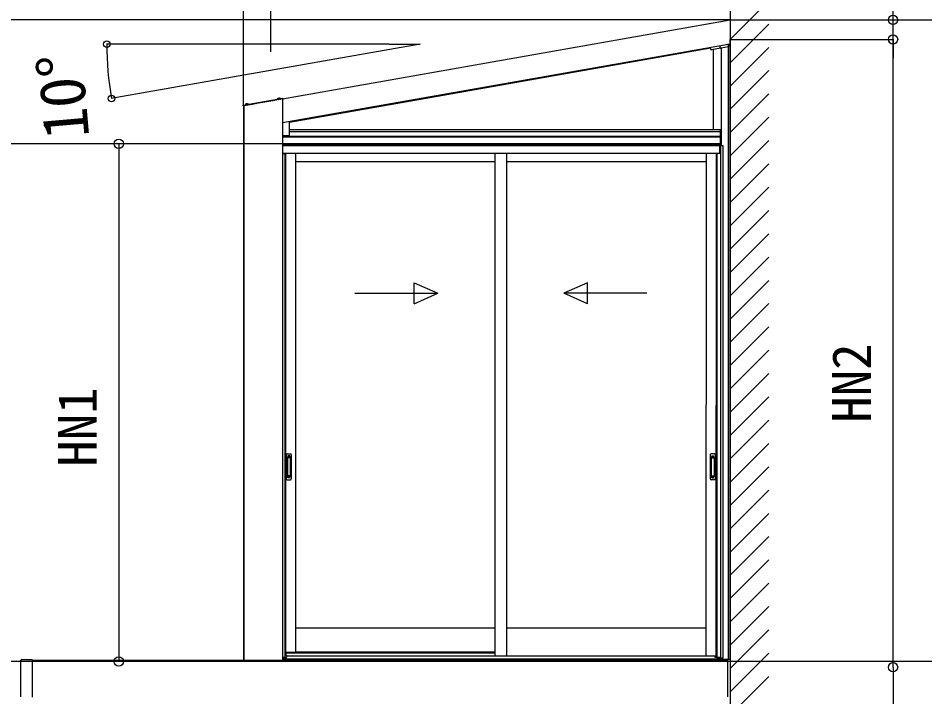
# Model space of a CAD drawing. Units: millimetres, scale not verified. Extents: x -10500 to 10500, y -15600 to 15524.
# Drawn here: x -257 to 3236, y 10031 to 12646 of the extents above; entities that cross this region are included whole.
import ezdxf
from ezdxf.enums import TextEntityAlignment as Align

# ---------------------------------------------------------------- set-up
doc = ezdxf.new("R2010")
doc.units = ezdxf.units.MM
doc.header["$LTSCALE"] = 80
doc.layers.add('0-4_YKK_A1', color=4, linetype='Continuous')
doc.layers.add('0-5_YKK_D', color=6, linetype='Continuous')
doc.styles.add('ＭＳ ゴシック', font='')
doc.styles.get('ＭＳ ゴシック').set_extended_font_data('MS Gothic')

msp = doc.modelspace()

# ---------------------------------------------------------------- linework, layer by layer
at = {"layer": '0-4_YKK_A1'}
for p, q in [((2486.5, 13282.79), (2486.5, 9467.22)), ((2486.5, 12564.49), (2635.5, 12713.49)), ((2486.5, 12474.69), (2635.5, 12623.69)), ((762, 12244.02), (2486, 12548.01)), ((2447.93, 12533.05), (2447.93, 12541.3)), ((2480.5, 12537.51), (2480.5, 12547.04)), ((2480.5, 12539.58), (2480.5, 12547.04)), ((2485.5, 12538.43), (2485.5, 12547.89)), ((2486.5, 10175.33), (2486.5, 12564.37)), ((1292.94, 12334.59), (2411.35, 12531.79)), ((2412.04, 12525.9), (2412.04, 12525.9)), ((2449.46, 12530.47), (2414.35, 12524.28)), ((2422, 12217.33), (2422, 12525.63)), ((2449.46, 12530.47), (2449.81, 12530.89)), ((2451.01, 12532.35), (2449.84, 12530.95)), ((2451.36, 12532.38), (2480.5, 12537.52)), ((2452, 12532.49), (2452, 12154.33)), ((2452, 12532.49), (2452, 12217.33)), ((2480.5, 12539.58), (2480.5, 12537.56)), ((2480.5, 12537.55), (2480.5, 12537.56)), ((2480.5, 10175.33), (2480.5, 12537.51)), ((2486.5, 12384.88), (2635.5, 12533.88)), ((2486.5, 12295.08), (2635.5, 12444.08)), ((762.84, 12335.66), (610.19, 12308.74)), ((762, 12335.34), (612.9, 12309.05)), ((730.28, 12329.92), (730.69, 12330.5)), ((731.39, 12330.11), (731.79, 12330.69)), ((732.49, 12330.31), (732.9, 12330.89)), ((733.6, 12330.5), (734, 12331.08)), ((734.7, 12330.7), (735.11, 12331.28)), ((735.81, 12330.89), (736.22, 12331.47)), ((736.91, 12331.09), (737.32, 12331.67)), ((738.02, 12331.28), (738.43, 12331.86)), ((739.13, 12331.48), (739.53, 12332.06)), ((740.23, 12331.67), (740.64, 12332.25)), ((741.34, 12331.87), (741.74, 12332.45)), ((753.44, 12336.54), (741.82, 12334.49)), ((742.44, 12332.06), (742.85, 12332.64)), ((743.55, 12332.26), (743.95, 12332.84)), ((744.65, 12332.45), (745.06, 12333.03)), ((745.76, 12332.65), (746.16, 12333.23)), ((746.86, 12332.84), (747.27, 12333.42)), ((747.97, 12333.04), (748.38, 12333.62)), ((749.08, 12333.23), (749.48, 12333.81)), ((750.18, 12333.43), (750.59, 12334.01)), ((751.29, 12333.62), (751.69, 12334.2)), ((752.39, 12333.82), (752.8, 12334.4)), ((753.35, 12337.04), (753.44, 12336.54)), ((753.5, 12334.01), (753.9, 12334.59)), ((754.6, 12334.21), (755.01, 12334.79)), ((755.71, 12334.4), (756.11, 12334.98)), ((756.81, 12334.6), (757.22, 12335.18)), ((757.92, 12334.79), (758.32, 12335.37)), ((759.02, 12334.99), (759.43, 12335.57)), ((760.13, 12335.18), (760.54, 12335.76)), ((761.24, 12335.38), (761.64, 12335.96)), ((762, 12335.34), (762, 10172.33)), ((762.34, 12335.57), (762.75, 12336.15)), ((788.74, 12245.68), (1292.94, 12334.59)), ((2486.5, 12205.28), (2635.5, 12354.28)), ((610.12, 12309.15), (610.19, 12309.25)), ((610.89, 12308.87), (611.3, 12309.45)), ((611, 12308.84), (611, 10172.33)), ((612.9, 12308.84), (611, 12308.84)), ((612, 12309.06), (612.4, 12309.64)), ((612.5, 12308.84), (612.5, 10172.33)), ((612.9, 12309.05), (612.9, 10172.33)), ((613.1, 12309.26), (613.51, 12309.84)), ((614.21, 12309.45), (614.61, 12310.03)), ((615.31, 12309.65), (615.72, 12310.23)), ((616.42, 12309.84), (616.82, 12310.42)), ((617.52, 12310.04), (617.93, 12310.62)), ((618.63, 12310.23), (619.03, 12310.81)), ((630.34, 12314.84), (618.72, 12312.79)), ((619.73, 12310.43), (620.14, 12311.01)), ((620.84, 12310.62), (621.25, 12311.2)), ((621.95, 12310.82), (622.35, 12311.4)), ((623.05, 12311.01), (623.46, 12311.59)), ((624.16, 12311.21), (624.56, 12311.79)), ((625.26, 12311.4), (625.67, 12311.98)), ((626.37, 12311.6), (626.77, 12312.18)), ((627.47, 12311.79), (627.88, 12312.37)), ((628.58, 12311.99), (628.98, 12312.57)), ((629.68, 12312.18), (630.09, 12312.76)), ((630.25, 12315.34), (630.34, 12314.84)), ((630.79, 12312.38), (631.19, 12312.96)), ((631.89, 12312.57), (632.3, 12313.15)), ((633, 12312.77), (633.41, 12313.35)), ((634.11, 12312.96), (634.51, 12313.54)), ((635.21, 12313.16), (635.62, 12313.74)), ((636.32, 12313.35), (636.72, 12313.93)), ((637.42, 12313.55), (637.83, 12314.13)), ((638.53, 12313.74), (638.93, 12314.32)), ((639.63, 12313.94), (640.04, 12314.51)), ((640.74, 12314.13), (641.14, 12314.71)), ((641.84, 12314.33), (642.25, 12314.9)), ((642.95, 12314.52), (643.35, 12315.1)), ((644.05, 12314.72), (644.46, 12315.29)), ((645.16, 12314.91), (645.57, 12315.49)), ((646.27, 12315.11), (646.67, 12315.68)), ((647.37, 12315.3), (647.78, 12315.88)), ((648.48, 12315.5), (648.88, 12316.07)), ((649.58, 12315.69), (649.99, 12316.27)), ((650.69, 12315.88), (651.09, 12316.46)), ((651.79, 12316.08), (652.2, 12316.66)), ((652.9, 12316.27), (653.3, 12316.85)), ((654, 12316.47), (654.41, 12317.05)), ((655.11, 12316.66), (655.52, 12317.24)), ((656.22, 12316.86), (656.62, 12317.44)), ((657.32, 12317.05), (657.73, 12317.63)), ((658.43, 12317.25), (658.83, 12317.83)), ((659.53, 12317.44), (659.94, 12318.02)), ((660.64, 12317.64), (661.04, 12318.22)), ((661.74, 12317.83), (662.15, 12318.41)), ((662.85, 12318.03), (663.25, 12318.61)), ((663.95, 12318.22), (664.36, 12318.8)), ((665.06, 12318.42), (665.46, 12319)), ((666.16, 12318.61), (666.57, 12319.19)), ((667.27, 12318.81), (667.68, 12319.39)), ((668.38, 12319), (668.78, 12319.58)), ((669.48, 12319.2), (669.89, 12319.78)), ((670.59, 12319.39), (670.99, 12319.97)), ((671.69, 12319.59), (672.1, 12320.17)), ((672.8, 12319.78), (673.2, 12320.36)), ((673.9, 12319.98), (674.31, 12320.56)), ((675.01, 12320.17), (675.41, 12320.75)), ((676.11, 12320.37), (676.52, 12320.95)), ((677.22, 12320.56), (677.62, 12321.14)), ((678.32, 12320.76), (678.73, 12321.34)), ((679.43, 12320.95), (679.84, 12321.53)), ((680.54, 12321.15), (680.94, 12321.73)), ((681.64, 12321.34), (682.05, 12321.92)), ((682.75, 12321.54), (683.15, 12322.12)), ((683.85, 12321.73), (684.26, 12322.31)), ((684.96, 12321.93), (685.36, 12322.51)), ((686.06, 12322.12), (686.47, 12322.7)), ((687.17, 12322.32), (687.57, 12322.9)), ((688.27, 12322.51), (688.68, 12323.09)), ((689.38, 12322.71), (689.78, 12323.29)), ((690.48, 12322.9), (690.89, 12323.48)), ((691.59, 12323.1), (692, 12323.68)), ((692.7, 12323.29), (693.1, 12323.87)), ((693.8, 12323.49), (694.21, 12324.07)), ((694.91, 12323.68), (695.31, 12324.26)), ((696.01, 12323.88), (696.42, 12324.46)), ((697.12, 12324.07), (697.52, 12324.65)), ((698.22, 12324.27), (698.63, 12324.85)), ((699.33, 12324.46), (699.73, 12325.04)), ((700.43, 12324.66), (700.84, 12325.24)), ((701.54, 12324.85), (701.95, 12325.43)), ((702.65, 12325.05), (703.05, 12325.63)), ((703.75, 12325.24), (704.16, 12325.82)), ((704.86, 12325.44), (705.26, 12326.02)), ((705.96, 12325.63), (706.37, 12326.21)), ((707.07, 12325.83), (707.47, 12326.41)), ((708.17, 12326.02), (708.58, 12326.6)), ((709.28, 12326.22), (709.68, 12326.8)), ((710.38, 12326.41), (710.79, 12326.99)), ((711.49, 12326.61), (711.89, 12327.19)), ((712.59, 12326.8), (713, 12327.38)), ((713.7, 12327), (714.11, 12327.57)), ((714.81, 12327.19), (715.21, 12327.77)), ((715.91, 12327.39), (716.32, 12327.96)), ((717.02, 12327.58), (717.42, 12328.16)), ((718.12, 12327.78), (718.53, 12328.35)), ((719.23, 12327.97), (719.63, 12328.55)), ((720.33, 12328.17), (720.74, 12328.74)), ((721.44, 12328.36), (721.84, 12328.94)), ((722.54, 12328.56), (722.95, 12329.13)), ((723.65, 12328.75), (724.05, 12329.33)), ((724.75, 12328.94), (725.16, 12329.52)), ((725.86, 12329.14), (726.27, 12329.72)), ((726.97, 12329.33), (727.37, 12329.91)), ((728.07, 12329.53), (728.48, 12330.11)), ((729.18, 12329.72), (729.58, 12330.3)), ((2486.5, 12115.47), (2635.5, 12264.47)), ((787.3, 12248.48), (787.3, 12192.41)), ((788.3, 12192.49), (788.3, 12248.66)), ((788.74, 12243.81), (788.74, 12248.74)), ((789.08, 12243.81), (788.74, 12243.81)), ((789.11, 12210.8), (789.11, 12243.31)), ((787.3, 12192.41), (762, 12192.41)), ((762, 12191.24), (2448.5, 12191.24)), ((788.77, 12209.33), (2448.5, 12209.33)), ((789.11, 12217.33), (2452, 12217.33)), ((2448.8, 12162.33), (2448.8, 12217.33)), ((2451.7, 12162.33), (2451.7, 12217.33)), ((762, 12189.33), (2448.5, 12189.33)), ((2451.5, 12162.33), (762, 12162.33)), ((762, 12162.33), (2448.5, 12162.33)), ((2451.5, 12154.33), (2451.5, 12162.33)), ((2486.5, 12025.67), (2635.5, 12174.67)), ((2451.5, 12155.33), (762, 12155.33)), ((2446, 12154.32), (762, 12154.32)), ((762, 12124.33), (770.5, 12124.33)), ((2446, 12124.32), (762, 12124.32)), ((770.5, 12124.33), (770.5, 10182.93)), ((773.7, 12124.32), (773.7, 10203.32)), ((811.5, 12124.32), (811.5, 10203.32)), ((1580.25, 12124.32), (1580.25, 10188.83)), ((1625.25, 12124.32), (1625.25, 10188.83)), ((2394, 12124.32), (2393.17, 10188.83)), ((2431.8, 12124.32), (2430.96, 10185.32)), ((2446.5, 12124.33), (2435.5, 12124.33)), ((2446, 12124.33), (2446, 12154.32)), ((2446.5, 12154.33), (2446.5, 12124.33)), ((2450.7, 10181.33), (2450.7, 12154.33)), ((1580.25, 12092.32), (811.5, 12092.32)), ((2393.98, 12092.32), (1625.25, 12092.32)), ((2486.5, 11935.87), (2635.5, 12084.87)), ((2486.5, 11846.07), (2635.5, 11995.07)), ((2486.5, 11756.26), (2635.5, 11905.26)), ((2486.5, 11666.46), (2635.5, 11815.46)), ((2486.5, 11576.66), (2635.5, 11725.66)), ((2486.5, 11486.86), (2635.5, 11635.86)), ((1268.6, 11625.96), (1360.25, 11585.96)), ((1268.6, 11545.96), (1268.6, 11625.96)), ((1936.9, 11625.96), (1845.25, 11585.96)), ((1936.9, 11545.96), (1936.9, 11625.96)), ((1040.25, 11585.96), (1360.25, 11585.96)), ((1268.6, 11545.96), (1360.25, 11585.96)), ((2165.25, 11585.96), (1845.25, 11585.96)), ((1936.9, 11545.96), (1845.25, 11585.96)), ((2486.5, 11397.05), (2635.5, 11546.05)), ((2486.5, 11307.25), (2635.5, 11456.25)), ((2486.5, 11217.45), (2635.5, 11366.45)), ((2486.5, 11127.65), (2635.5, 11276.65)), ((2486.5, 11037.84), (2635.5, 11186.84)), ((2486.5, 10948.04), (2635.5, 11097.04)), ((2486.5, 10858.24), (2635.5, 11007.24)), ((776.5, 10964.32), (776.5, 10870.32)), ((779.5, 10967.32), (792.5, 10967.32)), ((780.3, 10953.32), (780.3, 10881.32)), ((780.4, 10953.78), (780.59, 10951.92)), ((780.59, 10950.92), (780.59, 10883.73)), ((790.7, 10954.32), (781.3, 10954.32)), ((790.33, 10951.92), (781.58, 10951.92)), ((789.5, 10959.33), (782.5, 10959.33)), ((782.5, 10959.31), (782.5, 10954.82)), ((789.5, 10956.91), (782.5, 10956.91)), ((789.5, 10956.42), (782.5, 10956.42)), ((789.5, 10959.31), (789.5, 10954.82)), ((791.33, 10951.92), (791.57, 10953.81)), ((791.33, 10950.92), (791.33, 10883.73)), ((791.7, 10953.32), (791.7, 10881.32)), ((795.5, 10964.32), (795.5, 10870.32)), ((2409.49, 10964.32), (2409.49, 10870.32)), ((2425.49, 10967.32), (2412.49, 10967.32)), ((2413.29, 10953.32), (2413.29, 10881.32)), ((2413.66, 10951.92), (2413.42, 10953.81)), ((2413.66, 10950.92), (2413.66, 10883.73)), ((2414.29, 10954.32), (2423.69, 10954.32)), ((2414.65, 10951.92), (2423.4, 10951.92)), ((2415.49, 10959.33), (2422.49, 10959.33)), ((2415.49, 10959.31), (2415.49, 10954.82)), ((2415.49, 10956.91), (2422.49, 10956.91)), ((2415.49, 10956.42), (2422.49, 10956.42)), ((2422.49, 10959.31), (2422.49, 10954.82)), ((2424.59, 10953.78), (2424.4, 10951.92)), ((2424.4, 10950.92), (2424.4, 10883.73)), ((2424.69, 10953.32), (2424.69, 10881.32)), ((2428.49, 10964.32), (2428.49, 10870.32)), ((2486.5, 10768.44), (2635.5, 10917.44)), ((779.5, 10867.32), (792.5, 10867.32)), ((780.4, 10880.87), (780.59, 10882.73)), ((790.7, 10880.32), (781.3, 10880.32)), ((790.33, 10882.73), (781.58, 10882.73)), ((782.5, 10875.34), (782.5, 10879.82)), ((789.5, 10878.23), (782.5, 10878.23)), ((789.5, 10877.73), (782.5, 10877.73)), ((789.5, 10875.32), (782.5, 10875.32)), ((789.5, 10875.34), (789.5, 10879.82)), ((791.57, 10880.84), (791.33, 10882.73)), ((2425.49, 10867.32), (2412.49, 10867.32)), ((2413.42, 10880.84), (2413.66, 10882.73)), ((2414.29, 10880.32), (2423.69, 10880.32)), ((2414.65, 10882.73), (2423.4, 10882.73)), ((2415.49, 10875.34), (2415.49, 10879.82)), ((2415.49, 10878.23), (2422.49, 10878.23)), ((2415.49, 10877.73), (2422.49, 10877.73)), ((2415.49, 10875.32), (2422.49, 10875.32)), ((2422.49, 10875.34), (2422.49, 10879.82)), ((2424.59, 10880.87), (2424.4, 10882.73)), ((2486.5, 10678.63), (2635.5, 10827.63)), ((2486.5, 10588.83), (2635.5, 10737.83)), ((2486.5, 10499.03), (2635.5, 10648.03)), ((2486.5, 10409.23), (2635.5, 10558.23)), ((2486.5, 10319.42), (2635.5, 10468.42)), ((2486.5, 10229.62), (2635.5, 10378.62)), ((1580.25, 10295.33), (811.5, 10295.33)), ((2393.21, 10295.33), (1625.25, 10295.33)), ((2486.5, 10139.82), (2635.5, 10288.82)), ((770.5, 10203.32), (811.5, 10203.32)), ((777.5, 10200.33), (1580.25, 10200.33)), ((1580.25, 10203.33), (811.5, 10203.33)), ((3985.06, 10167.33), (-9571.02, 10167.33)), ((-246, 10031.25), (-246, 10171.42)), ((-245.61, 10172.22), (-245.71, 10172.12)), ((-245.61, 10172.22), (-243.39, 10174.44)), ((-243.29, 10174.54), (-243.39, 10174.44)), ((-242.59, 10174.83), (-204, 10174.83)), ((-203, 10173.83), (-203, 10171.42)), ((770.5, 10182.93), (762, 10182.93)), ((762, 10182.33), (777.5, 10182.33)), ((2451.5, 10175.33), (762, 10175.33)), ((2446, 10175.33), (762, 10175.33)), ((775, 10189.33), (770.5, 10189.33)), ((775, 10197.83), (775, 10189.33)), ((777.5, 10182.33), (777.5, 10183.83)), ((782.5, 10188.83), (2423.5, 10188.83)), ((2435.5, 10185.32), (2428.27, 10185.32)), ((2428.5, 10182.33), (2428.5, 10183.83)), ((2446, 10182.33), (2428.5, 10182.33)), ((2446, 10182.93), (2446, 10175.33)), ((2446.5, 10182.93), (2446.5, 10175.33)), ((2446.5, 10175.33), (2451.5, 10175.33)), ((2451.5, 10175.33), (2451.5, 10181.33)), ((2451.5, 10172.33), (2451.5, 10175.33)), ((2452, 10181.33), (2452, 10175.33)), ((2452, 10175.33), (2486.5, 10175.33)), ((2486.5, 10050.02), (2635.5, 10199.02)), ((2486.5, 9960.21), (2635.5, 10109.21))]:
    msp.add_line(p, q, dxfattribs=at)
for points in [[(761.99, 12335.41), (2486, 12639.4), (2486, 12548.01)], [(2412.04, 12525.9), (2412.32, 12526.3), (2410.83, 12534.75)], [(2480.5, 12537.55), (2485.5, 12538.43), (2485.5, 12538.39), (2480.5, 12537.51), (2480.5, 12537.52)], [(753.35, 12337.04), (741.73, 12334.99), (741.82, 12334.49)], [(630.25, 12315.34), (618.63, 12313.29), (618.72, 12312.79)], [(788.3, 12192.49), (788.77, 12193.17), (788.77, 12210.3), (789.08, 12210.3)], [(2435.5, 12124.33), (2435.5, 10182.93), (2446.5, 10182.93)], [(2459.5, 10181.33), (2459.5, 12154.33), (2446.5, 12154.33)], [(-203, 10172.33), (2476.5, 10172.33), (2476.5, 10030.33)], [(-203, 10171.42), (-203, 10031.25), (-203, 10028.83)], [(2447.6, 10175.33), (2447.6, 10181.33), (2459.5, 10181.33)]]:
    msp.add_lwpolyline(points, dxfattribs=at)
for points in [[(609.76, 12311.21), (762.4, 12338.12), (762.75, 12336.15), (610.11, 12309.24)], [(610.11, 12309.24), (762.75, 12336.15), (762.84, 12335.66), (610.19, 12308.74)], [(2448.5, 12217.33), (2452, 12217.33), (2452, 12162.33), (2448.5, 12162.33)]]:
    msp.add_lwpolyline(points, close=True, dxfattribs=at)
for centre, radius, start, end in [((748.54, 12330.36), 8.23, 54.2189, 145.7811), ((625.44, 12308.66), 8.23, 54.2189, 145.7811), ((779.5, 10964.32), 3, 90, 180), ((781.3, 10953.32), 1, 90, 180), ((781.59, 10950.92), 1, 90, 180), ((790.33, 10950.92), 1, 0, 90), ((790.69, 10953.32), 1, 0, 90), ((792.5, 10964.32), 3, 0, 90), ((2412.49, 10964.32), 3, 90, 180), ((2414.29, 10953.32), 1, 90, 180), ((2414.66, 10950.92), 1, 90, 180), ((2423.4, 10950.92), 1, 0, 90), ((2423.69, 10953.32), 1, 0, 90), ((2425.49, 10964.32), 3, 0, 90), ((779.5, 10870.32), 3, 180, 270), ((781.3, 10881.32), 1, 180, 270), ((781.59, 10883.73), 1, 180, 270), ((790.33, 10883.73), 1, 270, 0), ((790.69, 10881.32), 1, 270, 0), ((792.5, 10870.32), 3, 270, 0), ((2412.49, 10870.32), 3, 180, 270), ((2414.29, 10881.32), 1, 180, 270), ((2414.66, 10883.73), 1, 180, 270), ((2423.4, 10883.73), 1, 270, 0), ((2423.69, 10881.32), 1, 270, 0), ((2425.49, 10870.32), 3, 270, 0), ((777.5, 10197.83), 2.5, 90, 180), ((-245, 10171.42), 1, 135, 180), ((-242.59, 10173.83), 1, 90, 135), ((-204, 10173.83), 1, 0, 90), ((782.5, 10183.83), 5, 90, 180), ((2423.5, 10183.83), 5, 0, 90), ((-245, 10031.25), 1, 180, 225)]:
    msp.add_arc(centre, radius, start, end, dxfattribs=at)
for centre, major_axis, ratio, start_param, end_param in [((2414.01, 12526.25), (1.15, 1.64), 0.99628, 2.358058, 3.9251274), ((2449.93, 12533.06), (1.29, 1.54), 0.995504, 2.271148, 2.5023276), ((2449.81, 12532.92), (-1.01, 1.75), 0.909365, 1.2511638, 2.5889153), ((2449.81, 12532.92), (0, 2.03), 0.060227, 3.2133382, 3.3852965), ((2451.02, 12534.35), (1.29, 1.54), 0.995504, 3.8400791, 4.0120374), ((789.08, 12243.31), (0, 0.5), 0.061163, 4.712389, 6.2831853), ((787.3, 12192.49), (-1, 0), 0.087489, 1.5707963, 3.0805061), ((789.08, 12210.8), (0, 0.5), 0.061163, 3.1415927, 4.712389)]:
    msp.add_ellipse(centre, major_axis=major_axis, ratio=ratio, start_param=start_param, end_param=end_param, dxfattribs=at)
at = {"layer": '0-5_YKK_D'}
for p, q in [((611, 12309.84), (611, 13600.4)), ((716.5, 12516.12), (716.5, 13120.4)), ((716.5, 12516.12), (716.5, 13120.4)), ((3113.66, 12639.4), (3113.66, 13125.35)), ((2485, 12639.4), (-350, 12639.4)), ((2487, 12639.4), (3114.66, 12639.4)), ((2487, 12639.4), (3594.66, 12639.4)), ((3113.66, 12564.37), (3113.66, 12639.4)), ((1171.27, 12546.57), (83.79, 12546.57)), ((2487.2, 12564.37), (3114.66, 12564.37)), ((2487.2, 12564.37), (3114.66, 12564.37)), ((3113.66, 10144.66), (3113.66, 12564.37)), ((3113.66, 12564.37), (3113.66, 12492.37)), ((1174.9, 12525.89), (102.15, 12336.74)), ((761, 12162.33), (-350, 12162.33)), ((761, 12162.33), (-350, 12162.33)), ((610, 12162.33), (130, 12162.33)), ((131, 12162.33), (131, 10167.33))]:
    msp.add_line(p, q, dxfattribs=at)
for points in [[(1172.27, 12546.57), (1292.14, 12546.57), (1175.88, 12526.07)], [(3113.66, 10144.66), (3113.66, 9444.66), (3113.66, 7650.22)]]:
    msp.add_lwpolyline(points, dxfattribs=at)
for centre, radius in [((3113.66, 12639.4), 18), ((3113.66, 12564.37), 18), ((3113.66, 12564.37), 18), ((84.79, 12546.57), 12.75), ((103.13, 12336.91), 12.75), ((131, 12162.33), 18), ((131, 10167.33), 18), ((3113.66, 10144.66), 18), ((3113.66, 10144.66), 18)]:
    msp.add_circle(centre, radius, dxfattribs=at)
msp.add_arc((1292.14, 12546.57), 1207.35, 180, 190, dxfattribs=at)

# ---------------------------------------------------------------- texts
at = {"layer": '0-5_YKK_D', "style": 'ＭＳ ゴシック'}
for s, height, rotation, p in [('10°', 176, 95, (69.93, 12193.24)), ('HN2', 149.6, 90, (3073.66, 11087.34)), ('HN1', 149.6, 90, (91, 10917.95))]:
    msp.add_text(s, height=height, rotation=rotation, dxfattribs=at).set_placement(p, align=Align.BOTTOM_LEFT)

doc.saveas('drawing.dxf')
